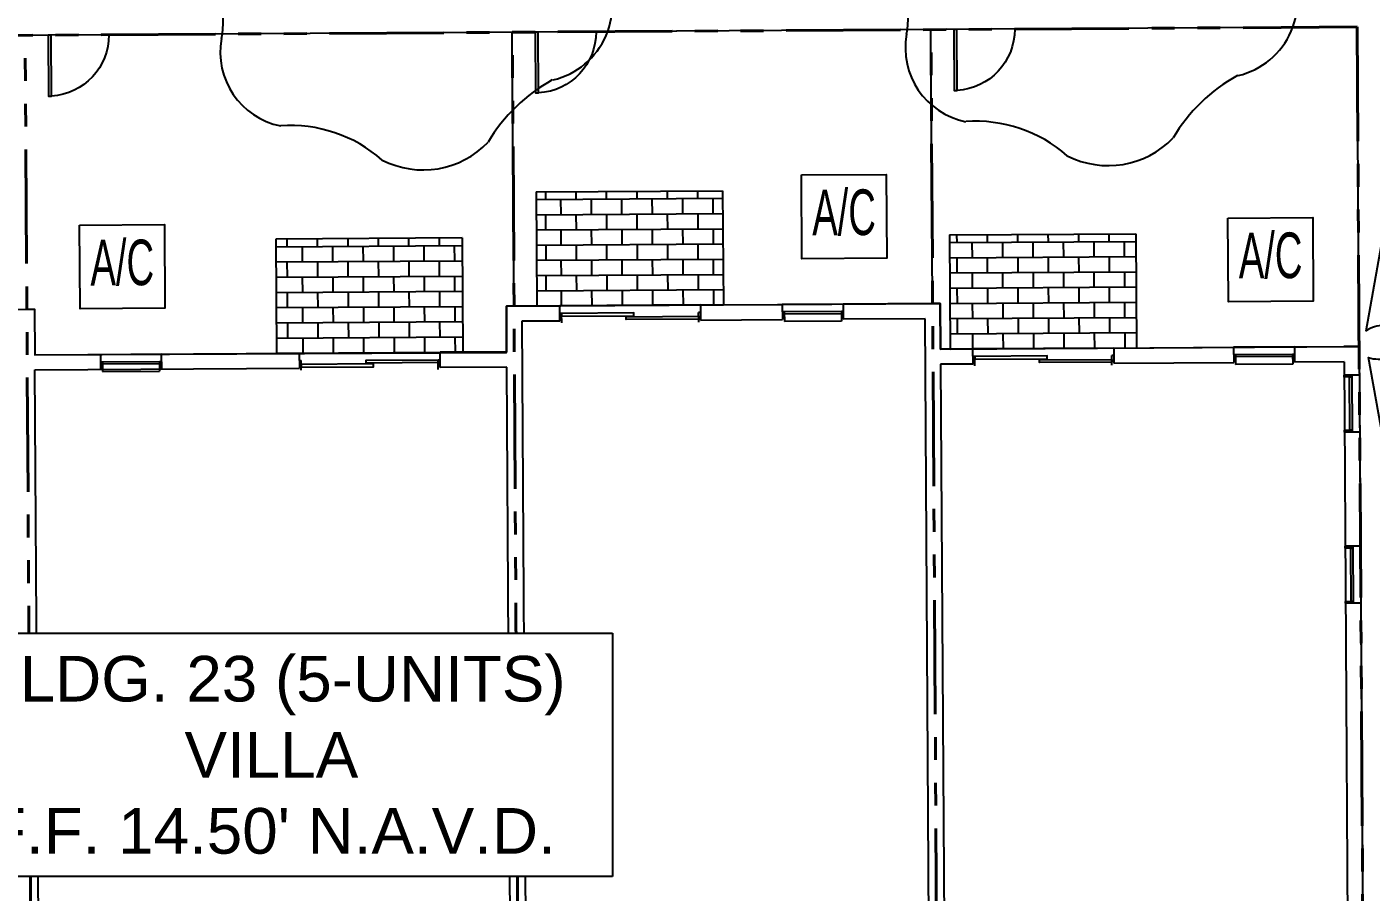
# Model space of a CAD drawing. Header units: feet. Extents: x 919634 to 928945, y 707022 to 708026.
# Drawn here: x 920287.4 to 920346.2, y 707135.1 to 707173 of the extents above; entities that cross this region are included whole.
import ezdxf

# ---------------------------------------------------------------- set-up
doc = ezdxf.new("R2010")
doc.units = ezdxf.units.FT
doc.header["$LTSCALE"] = 20
doc.header["$MEASUREMENT"] = 0
doc.linetypes.add('Site Plan$0$PHANTOM2', pattern=[1.25, 0.625, -0.125, 0.125, -0.125, 0.125, -0.125])
for name, color, linetype in [('-u-site-xref', 7, 'Continuous'), ('LK-TREE-050M', 2, 'Continuous'), ('LK-TREE-TRNK', 32, 'Continuous'), ('LP-TREE', 15, 'Continuous'), ('Site Plan$0$-u-site-bldg ID', 7, 'Continuous'), ('Site Plan$0$-u-site-bldg_interior', 252, 'Continuous'), ('Site Plan$0$-u-site-fence', 4, 'Site Plan$0$FENCELINE1'), ('Site Plan$0$A-DOOR-EXT_WINDOWS', 253, 'Continuous'), ('Site Plan$0$A-HVAC-EXT', 253, 'Continuous'), ('Site Plan$0$SP-LOT PAVERS', 254, 'Continuous')]:
    doc.layers.add(name, color=color, linetype=linetype)
for name, color, linetype, lineweight in [('Site Plan$0$SP-LOT LINES', 252, 'Site Plan$0$PHANTOM2', 40), ('Site Plan$0$SP-SIDEWALK', 2, 'Continuous', 25), ('SP-BUILDING-FOOTPRINT', 1, 'Continuous', 25)]:
    doc.layers.add(name, color=color, linetype=linetype, lineweight=lineweight)
doc.layers.get('-u-site-xref').off()
doc.styles.add('Site Plan$0$ARIAL', font='arial.ttf')
doc.linetypes.add('Site Plan$0$FENCELINE1', pattern='A,0.25,-0.1,[133,ltypeshp.shx,S=0.1,R=0,X=-0.1,Y=0],-0.1,1', length=1.45)
pattern_1 = [(0.35915, (920251.4639, 707158.4005), (-0.004179, 0.6666536), []), (90.35915, (920251.4639, 707158.4005), (-0.6708324, 0.6624747), [0.666667, -0.666667])]

# ---------------------------------------------------------------- blocks, each defined once
blk = doc.blocks.new('Site Plan$0$A$C05C92244')
at = {"layer": 'Site Plan$0$A-DOOR-EXT_WINDOWS'}
blk.add_lwpolyline([(32, 32.05), (32, 0.04), (30.4, 0.04), (30.4, 32.05)], close=True, dxfattribs=at)
blk.add_arc((32.08, 32.08), 32.08, 180.05734, 267.00506, dxfattribs=at)
blk = doc.blocks.new('Site Plan')
at = {"layer": 'Site Plan$0$SP-LOT PAVERS'}
h = blk.add_hatch(dxfattribs=at)
h.set_pattern_fill('AR-B816', color=256, scale=0.083333, angle=0.35915)
h.set_pattern_definition(pattern_1)
h.paths.add_polyline_path([(920317.835, 707165.817), (920309.669, 707165.766), (920309.7, 707160.766), (920317.867, 707160.817)])
h = blk.add_hatch(dxfattribs=at)
h.set_pattern_fill('AR-B816', color=256, scale=0.083333, angle=0.35915)
h.set_pattern_definition(pattern_1)
h.paths.add_polyline_path([(920306.431, 707163.745), (920298.265, 707163.694), (920298.296, 707158.694), (920306.463, 707158.745)])
h = blk.add_hatch(dxfattribs=at)
h.set_pattern_fill('AR-B816', color=256, scale=0.083333, angle=0.35915)
h.set_pattern_definition(pattern_1)
h.paths.add_polyline_path([(920335.931, 707163.93), (920327.764, 707163.879), (920327.796, 707158.879), (920335.962, 707158.93)])
at = {"layer": 'Site Plan$0$-u-site-bldg_interior'}
for p, q in [((920308.7, 707160.759, 0.009), (920308.367, 707160.757, 0.009)), ((920308.367, 707160.757, 0.009), (920308.377, 707158.757, 0.009)), ((920310.7, 707160.772, 0.009), (920308.7, 707160.759, 0.009)), ((920316.867, 707160.811, 0.009), (920310.7, 707160.772, 0.009)), ((920316.867, 707160.811, 0.009), (920310.7, 707160.772, 0.009)), ((920310.704, 707160.105, 0.009), (920310.7, 707160.772, 0.009)), ((920316.867, 707160.811, 0.009), (920320.45, 707160.833, 0.009)), ((920316.867, 707160.811, 0.009), (920316.871, 707160.144, 0.009)), ((920323.117, 707160.85, 0.009), (920320.45, 707160.833, 0.009)), ((920320.45, 707160.833, 0.009), (920320.454, 707160.166, 0.009)), ((920327.033, 707160.874, 0.009), (920323.117, 707160.85, 0.009)), ((920323.117, 707160.85, 0.009), (920323.121, 707160.183, 0.009)), ((920327.367, 707160.876, 0.009), (920327.033, 707160.874, 0.009)), ((920327.379, 707158.876, 0.009), (920327.367, 707160.876, 0.009)), ((920287.367, 707160.626, 0.009), (920287.701, 707160.628, 0.009)), ((920287.701, 707160.628, 0.009), (920287.713, 707158.628, 0.009)), ((920310.704, 707160.105, 0.009), (920309.038, 707160.095, 0.009)), ((920309.038, 707160.095, 0.009), (920309.266, 707123.679, 0.009)), ((920310.786, 707160.443, 0.009), (920310.702, 707160.443, 0.009)), ((920310.788, 707160.022, 0.009), (920310.786, 707160.443, 0.009)), ((920316.869, 707160.481, 0.009), (920316.785, 707160.481, 0.009)), ((920316.788, 707160.06, 0.009), (920316.785, 707160.481, 0.009)), ((920316.871, 707160.144, 0.009), (920320.454, 707160.166, 0.009)), ((920320.535, 707160.504, 0.009), (920320.452, 707160.504, 0.009)), ((920323.035, 707160.52, 0.009), (920320.535, 707160.504, 0.009)), ((920320.535, 707160.504, 0.009), (920320.538, 707160.084, 0.009)), ((920323.036, 707160.427, 0.009), (920320.536, 707160.412, 0.009)), ((920323.038, 707160.099, 0.009), (920320.538, 707160.084, 0.009)), ((920323.035, 707160.52, 0.009), (920323.038, 707160.099, 0.009)), ((920323.119, 707160.52, 0.009), (920323.035, 707160.52, 0.009)), ((920326.704, 707160.206, 0.009), (920323.121, 707160.183, 0.009)), ((920326.932, 707123.79, 0.009), (920326.704, 707160.206, 0.009)), ((920334.962, 707158.924, 0.009), (920328.796, 707158.885, 0.009)), ((920334.962, 707158.924, 0.009), (920328.796, 707158.885, 0.009)), ((920334.962, 707158.924, 0.009), (920334.966, 707158.257, 0.009)), ((920342.879, 707158.974, 0.009), (920340.212, 707158.957, 0.009)), ((920340.212, 707158.957, 0.009), (920340.216, 707158.29, 0.009)), ((920342.879, 707158.974, 0.009), (920345.045, 707158.987, 0.009)), ((920342.879, 707158.974, 0.009), (920342.883, 707158.307, 0.009)), ((920345.712, 707158.991, 0.009), (920345.045, 707158.987, 0.009)), ((920345.712, 707158.991, 0.009), (920345.965, 707118.575, 0.009)), ((920287.713, 707158.628, 0.009), (920299.296, 707158.7, 0.009)), ((920290.588, 707158.646, 0.009), (920293.255, 707158.662, 0.009)), ((920290.588, 707158.646, 0.009), (920290.592, 707157.979, 0.009)), ((920290.674, 707158.317, 0.009), (920293.173, 707158.333, 0.009)), ((920293.173, 707158.333, 0.009), (920293.257, 707158.333, 0.009)), ((920293.173, 707158.333, 0.009), (920293.176, 707157.912, 0.009)), ((920293.255, 707158.662, 0.009), (920293.259, 707157.996, 0.009)), ((920299.296, 707158.7, 0.009), (920305.463, 707158.739, 0.009)), ((920299.296, 707158.7, 0.009), (920305.463, 707158.739, 0.009)), ((920299.296, 707158.7, 0.009), (920299.3, 707158.034, 0.009)), ((920299.298, 707158.371, 0.009), (920299.382, 707158.372, 0.009)), ((920299.384, 707157.951, 0.009), (920299.382, 707158.372, 0.009)), ((920305.382, 707158.409, 0.009), (920305.465, 707158.41, 0.009)), ((920305.384, 707157.989, 0.009), (920305.382, 707158.409, 0.009)), ((920308.379, 707158.757, 0.009), (920305.463, 707158.739, 0.009)), ((920305.467, 707158.072, 0.009), (920305.463, 707158.739, 0.009)), ((920328.796, 707158.885, 0.009), (920327.379, 707158.876, 0.009)), ((920328.8, 707158.219, 0.009), (920328.796, 707158.885, 0.009)), ((920328.881, 707158.557, 0.009), (920328.798, 707158.556, 0.009)), ((920328.884, 707158.136, 0.009), (920328.881, 707158.557, 0.009)), ((920334.964, 707158.595, 0.009), (920334.881, 707158.594, 0.009)), ((920334.884, 707158.173, 0.009), (920334.881, 707158.594, 0.009)), ((920340.298, 707158.628, 0.009), (920340.214, 707158.628, 0.009)), ((920342.798, 707158.644, 0.009), (920340.298, 707158.628, 0.009)), ((920340.298, 707158.628, 0.009), (920340.3, 707158.207, 0.009)), ((920342.798, 707158.551, 0.009), (920340.298, 707158.535, 0.009)), ((920342.798, 707158.644, 0.009), (920342.8, 707158.223, 0.009)), ((920342.881, 707158.644, 0.009), (920342.798, 707158.644, 0.009)), ((920345.05, 707158.32, 0.009), (920342.883, 707158.307, 0.009)), ((920345.05, 707158.32, 0.009), (920345.29, 707119.905, 0.009)), ((920287.717, 707157.961, 0.009), (920299.3, 707158.034, 0.009)), ((920287.958, 707119.545, 0.009), (920287.717, 707157.961, 0.009)), ((920290.59, 707158.316, 0.009), (920290.674, 707158.317, 0.009)), ((920290.674, 707158.317, 0.009), (920290.676, 707157.896, 0.009)), ((920290.674, 707158.224, 0.009), (920293.174, 707158.24, 0.009)), ((920290.676, 707157.896, 0.009), (920293.176, 707157.912, 0.009)), ((920308.384, 707158.091, 0.009), (920305.467, 707158.072, 0.009)), ((920308.624, 707119.675, 0.009), (920308.384, 707158.091, 0.009)), ((920328.8, 707158.219, 0.009), (920327.383, 707158.21, 0.009)), ((920327.383, 707158.21, 0.009), (920327.653, 707115.211, 0.009)), ((920334.966, 707158.257, 0.009), (920340.216, 707158.29, 0.009)), ((920342.8, 707158.223, 0.009), (920340.3, 707158.207, 0.009)), ((920345.72, 707157.74, 0.009), (920345.053, 707157.736, 0.009)), ((920345.386, 707157.738, 0.009), (920345.402, 707155.238, 0.009)), ((920345.736, 707155.241, 0.009), (920345.069, 707155.236, 0.009)), ((920345.767, 707150.24, 0.009), (920345.1, 707150.236, 0.009)), ((920345.433, 707150.239, 0.009), (920345.449, 707147.739, 0.009)), ((920345.783, 707147.741, 0.009), (920345.116, 707147.737, 0.009))]:
    blk.add_line(p, q, dxfattribs=at)
at = {"layer": 'Site Plan$0$-u-site-bldg_interior', "ltscale": 0.25}
for p, q in [((920310.7, 707160.772, 0.009), (920308.7, 707160.759, 0.009)), ((920334.962, 707158.924, 0.009), (920340.212, 707158.957, 0.009))]:
    blk.add_line(p, q, dxfattribs=at)
at = {"layer": 'Site Plan$0$-u-site-bldg_interior', "elevation": 0.009}
for points in [[(920310.786, 707160.318), (920313.95, 707160.338), (920313.949, 707160.463), (920310.786, 707160.443)], [(920316.787, 707160.189), (920313.618, 707160.169), (920313.617, 707160.294), (920316.787, 707160.314)], [(920305.382, 707158.284), (920302.219, 707158.264), (920302.218, 707158.389), (920305.382, 707158.409)], [(920328.882, 707158.432), (920332.046, 707158.451), (920332.045, 707158.576), (920328.881, 707158.557)], [(920334.883, 707158.302), (920331.713, 707158.283), (920331.713, 707158.408), (920334.882, 707158.427)], [(920299.384, 707158.08), (920302.553, 707158.1), (920302.552, 707158.225), (920299.383, 707158.205)], [(920345.054, 707157.736), (920345.386, 707157.738), (920345.387, 707157.655), (920345.055, 707157.653)], [(920345.294, 707157.655), (920345.387, 707157.655), (920345.401, 707155.322), (920345.309, 707155.321)], [(920345.402, 707155.238), (920345.069, 707155.236), (920345.068, 707155.32), (920345.401, 707155.322)], [(920345.101, 707150.236), (920345.433, 707150.239), (920345.434, 707150.155), (920345.102, 707150.153)], [(920345.341, 707150.155), (920345.434, 707150.155), (920345.448, 707147.822), (920345.356, 707147.821)], [(920345.449, 707147.739), (920345.116, 707147.737), (920345.115, 707147.82), (920345.448, 707147.822)]]:
    blk.add_lwpolyline(points, close=True, dxfattribs=at)
at = {"layer": 'Site Plan$0$-u-site-fence', "ltscale": 0.15}
for p, q in [((920345.624, 707172.991, 0.009), (920250.293, 707172.393, 0.009)), ((920308.7, 707160.759, 0.009), (920308.625, 707172.759, 0.009)), ((920308.7, 707160.759, 0.009), (920308.625, 707172.759, 0.009)), ((920327.033, 707160.874, 0.009), (920326.958, 707172.874, 0.009)), ((920327.033, 707160.874, 0.009), (920326.958, 707172.874, 0.009)), ((920345.712, 707158.991, 0.009), (920345.624, 707172.991, 0.009))]:
    blk.add_line(p, q, dxfattribs=at)
at = {"layer": 'Site Plan$0$A-HVAC-EXT', "elevation": 0.009}
for points in [[(920321.286, 707166.505), (920324.998, 707166.528), (920325.021, 707162.862), (920321.309, 707162.838)], [(920289.678, 707164.307), (920293.389, 707164.33), (920293.412, 707160.664), (920289.701, 707160.64)], [(920339.965, 707164.618), (920343.677, 707164.641), (920343.7, 707160.974), (920339.988, 707160.951)]]:
    blk.add_lwpolyline(points, close=True, dxfattribs=at)
at = {"layer": 'Site Plan$0$SP-LOT LINES', "ltscale": 0.4}
for p, q in [((920345.624, 707172.991, 0.009), (920250.293, 707172.393, 0.009)), ((920287.856, 707082.627, 0.009), (920287.292, 707172.625, 0.009)), ((920309.189, 707082.761, 0.009), (920308.625, 707172.759, 0.009)), ((920327.522, 707082.876, 0.009), (920326.958, 707172.874, 0.009)), ((920345.624, 707172.991, 0.009), (920346.188, 707082.993, 0.009))]:
    blk.add_line(p, q, dxfattribs=at)
at = {"layer": 'Site Plan$0$SP-SIDEWALK'}
for p, q in [((920309.669, 707165.766, 0.009), (920317.835, 707165.817, 0.009)), ((920309.669, 707165.766, 0.009), (920309.7, 707160.766, 0.009)), ((920317.835, 707165.817, 0.009), (920317.867, 707160.817, 0.009)), ((920306.431, 707163.745, 0.009), (920298.265, 707163.694, 0.009)), ((920298.265, 707163.694, 0.009), (920298.296, 707158.694, 0.009)), ((920306.431, 707163.745, 0.009), (920306.463, 707158.745, 0.009)), ((920327.764, 707163.879, 0.009), (920335.931, 707163.93, 0.009)), ((920327.764, 707163.879, 0.009), (920327.796, 707158.879, 0.009)), ((920335.931, 707163.93, 0.009), (920335.962, 707158.93, 0.009))]:
    blk.add_line(p, q, dxfattribs=at)
at = {"layer": 'Site Plan$0$-u-site-fence', "ltscale": 0.01, "xscale": -0.08333333333333333, "yscale": 0.08333333333333334, "zscale": 0.08333333333333333, "rotation": 0.3591501474555425}
for p in [(920290.976, 707169.977, 0.009), (920312.309, 707170.111, 0.009), (920330.642, 707170.226, 0.009)]:
    blk.add_blockref('Site Plan$0$A$C05C92244', p, dxfattribs=at)
at = {"layer": 'Site Plan$0$A-HVAC-EXT', "style": 'Site Plan$0$ARIAL', "width": 0.6}
for p in [(920321.761, 707163.859, 0.009), (920290.152, 707161.661, 0.009), (920340.44, 707161.972, 0.009)]:
    blk.add_text('A/C', height=2, rotation=0.35915, dxfattribs=at).set_placement(p)
at = {"layer": 'Site Plan$0$-u-site-bldg ID', "insert": (920298.074, 707145.435), "char_height": 2, "width": 27.88033, "attachment_point": 2, "style": 'Site Plan$0$ARIAL', "bg_fill": 19, "box_fill_scale": 1.5, "bg_fill_color": 256, "bg_fill_transparency": 0}
blk.add_mtext("BLDG. 23 (5-UNITS)\\PVILLA\\PF.F. 14.50' N.A.V.D.", dxfattribs=at)
blk = doc.blocks.new('TREE-SIMP-005')
at = {"layer": 'LK-TREE-050M'}
for centre, radius, start, end in [((-0.0838, 0.274), 0.241, 69.6603, 159.1137), ((0.2415, 1.0962), 0.6433, 247.9485, 270.591), ((0.2136, 0.2365), 0.2192, 356.1089, 80.9259), ((-0.4875, 0.4275), 0.1909, 291.9961, 339.2866), ((-0.3443, 0.0855), 0.1799, 113.509, 209.6004), ((0.7466, 0.1943), 0.3156, 175.0254, 219.3558), ((-0.6576, -0.1441), 0.2109, 348.5774, 41.8886), ((0.3365, -0.1024), 0.1921, 283.2701, 30.1865), ((-0.265, -0.2198), 0.189, 169.6437, 258.5101), ((0.5862, -0.6645), 0.4289, 119.013, 149.3179), ((-0.2766, -0.7487), 0.3447, 48.5313, 94.3414), ((0.0544, -0.29), 0.2253, 242.861, 316.3019)]:
    blk.add_arc(centre, radius, start, end, dxfattribs=at)
at = {"layer": 'LK-TREE-TRNK', "const_width": 0.0375}
blk.add_lwpolyline([(-0.0188, 0, 1), (0.0187, 0, 1)], format="xyb", close=True, dxfattribs=at)
blk = doc.blocks.new('TREE-SIMP-027')
at = {"layer": 'LK-TREE-050M'}
blk.add_lwpolyline([(0.2708, 0.4238), (0.4563, 0.2673), (0.4966, 0.0396, 0.127189), (0.4527, 0.0407, 0.875318), (0.4614, -0.0349, 0.149076), (0.5024, -0.0227), (0.4596, -0.2615), (0.2826, -0.4103, 0.127189), (0.2616, -0.3718, 0.875318), (0.2005, -0.417, 0.149076), (0.2316, -0.4464), (0.0033, -0.5288), (-0.214, -0.4499, 0.127189), (-0.1912, -0.4124, 0.875318), (-0.2609, -0.3821, 0.149076), (-0.2708, -0.4238), (-0.4563, -0.2673), (-0.4966, -0.0396, 0.127189), (-0.4527, -0.0407, 0.875318), (-0.4614, 0.0349, 0.149076), (-0.5024, 0.0227), (-0.4596, 0.2615), (-0.2826, 0.4103, 0.127189), (-0.2616, 0.3718, 0.875318), (-0.2005, 0.417, 0.149076), (-0.2316, 0.4464), (-0.0033, 0.5288), (0.214, 0.4499, 0.127189), (0.1912, 0.4124, 0.875318), (0.2609, 0.3821, 0.149076)], format="xyb", close=True, dxfattribs=at)
at = {"layer": 'LK-TREE-TRNK', "const_width": 0.0375}
blk.add_lwpolyline([(-0.0187, 0, 1), (0.0188, 0, 1)], format="xyb", close=True, dxfattribs=at)

msp = doc.modelspace()

# ---------------------------------------------------------------- block references
at = {"layer": '-u-site-xref'}
msp.add_blockref('Site Plan', (0, 0), dxfattribs=at)

# ---------------------------------------------------------------- next in the draw order: linework, layer by layer
at = {"layer": 'SP-BUILDING-FOOTPRINT', "elevation": 0.009}
for points in [[(920268.701, 707160.509), (920287.701, 707160.628), (920287.713, 707158.628), (920308.377, 707158.734), (920308.365, 707160.757), (920327.367, 707160.876), (920327.379, 707158.876), (920345.712, 707158.987)], [(920345.712, 707158.991), (920345.965, 707118.569), (920345.632, 707118.567), (920345.682, 707110.657), (920338.848, 707110.614), (920338.814, 707114.281), (920332.17, 707114.239), (920332.168, 707114.572), (920326.99, 707114.54), (920326.936, 707123.123), (920320.103, 707123.08), (920320.149, 707115.747), (920308.649, 707115.675), (920308.629, 707119.008), (920288.022, 707118.879), (920288.043, 707115.546), (920276.483, 707115.473)]]:
    msp.add_lwpolyline(points, dxfattribs=at)

# ---------------------------------------------------------------- next in the draw order: block references
at = {"layer": 'LP-TREE', "zscale": 15.03416260495856}
for name, p, xscale, yscale in [('TREE-SIMP-005', (920333.769, 707175.917, 0.002), 17.4705586228176, 17.4705586228176), ('TREE-SIMP-005', (920303.769, 707175.729, 0.002), 17.4705586228176, 17.4705586228176), ('TREE-SIMP-027', (920355.517, 707159.25, -0.128), 18.91141011540282, 18.91141011540282)]:
    msp.add_blockref(name, p, dxfattribs=dict(at, xscale=xscale, yscale=yscale))

doc.saveas('drawing.dxf')
